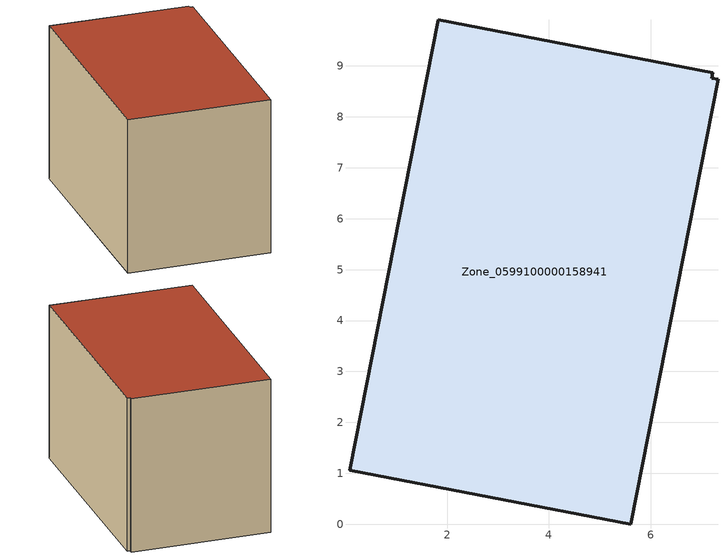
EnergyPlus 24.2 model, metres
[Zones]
Zone_0599100000158941
 floor ground (C_G): 7.2,8.76 7.32,8.74 5.61,0 0.09,1.06 1.82,9.91 7.22,8.87 z0
 wall outside (C_F): 1.82,9.91 0.09,1.06 5.61,0 7.32,8.74 7.2,8.76 7.22,8.87 1.82,9.91 z0:6.24
 roof outside (C_R): 7.22,8.87 1.82,9.91 0.09,1.06 5.61,0 7.32,8.74 7.2,8.76 z6.24
[BUILDING]
Pand.0599100000158941: North Axis=0; Terrain=City; Loads Convergence Tolerance Value=0.04; Temperature Convergence Tolerance Value=0.4; Solar Distribution=FullExterior; Maximum Number of Warmup Days=25; Minimum Number of Warmup Days=1
[Site:Location]
Rotterdam.The.Hague.AP_ZH_NLD Design_Conditions: Latitude=51.96; Longitude=4.45; Time Zone=1; Elevation=-4.5
[SITE:GROUNDTEMPERATURE:BUILDINGSURFACE]
18, 18, 18, 18, 18, 18, 18, 18, 18, 18, 18, 18
[MATERIAL] Thermal Absorptance=0.9; Solar Absorptance=0.7; Visible Absorptance=0.7
Name | Roughness | Thickness | Conductivity | Density | Specific Heat
G.TC.1946-1964 | MediumSmooth | 0.15 | 1 | 540 | 1210
F.TC.1946-1964 | Rough | 0.3 | 0.857143 | 1920 | 840
R.TC.1946-1964 | MediumRough | 0.2 | 0.235294 | 1500 | 1000
[CONSTRUCTION]
C_G: G.TC.1946-1964
C_F: F.TC.1946-1964
C_R: R.TC.1946-1964
[ZONE]
Zone_0599100000158941: Type=1; Multiplier=1; Ceiling Height=Autocalculate; Volume=Autocalculate; Floor Area=autocalculate; Part of Total Floor Area=Yes
[ZONEINFILTRATION:DESIGNFLOWRATE]
Infil_Zone_0599100000158941: Zone or ZoneList or Space or SpaceList=Zone_0599100000158941; Schedule=AlwaysOn; Design Flow Rate Calculation Method=Flow/Area; Flow Rate per Floor Area=0.003; Constant Term Coefficient=1; Temperature Term Coefficient=0; Velocity Term Coefficient=0; Velocity Squared Term Coefficient=0
[HVACTEMPLATE:ZONE:IDEALLOADSAIRSYSTEM]
Zone_0599100000158941: Maximum Heating Supply Air Temperature=50; Minimum Cooling Supply Air Temperature=13; Maximum Heating Supply Air Humidity Ratio=0.0156; Minimum Cooling Supply Air Humidity Ratio=0.0077; Heating Limit=NoLimit; Cooling Limit=NoLimit; Dehumidification Control Type=ConstantSensibleHeatRatio; Cooling Sensible Heat Ratio=0.7; Dehumidification Setpoint=60; Humidification Control Type=None; Humidification Setpoint=30; Outdoor Air Method=None; Outdoor Air Flow Rate per Person=0.00944; Outdoor Air Flow Rate per Zone Floor Area=0; Outdoor Air Flow Rate per Zone=0; Demand Controlled Ventilation Type=None; Outdoor Air Economizer Type=NoEconomizer; Heat Recovery Type=None; Sensible Heat Recovery Effectiveness=0.7; Latent Heat Recovery Effectiveness=0.65
[ZONECONTROL:THERMOSTAT]
ThermostatControl_Zone_0599100000158941: Zone or ZoneList=Zone_0599100000158941; Control Type Schedule=DualSetpointControlType; Control 1=Thermostat_Zone_0599100000158941; Temperature Difference Between Cutout And Setpoint=0
[THERMOSTATSETPOINT:DUALSETPOINT]
Thermostat_Zone_0599100000158941: Heating Setpoint Temperature Schedule=HeatingSetpoint_Zone_0599100000158941; Cooling Setpoint Temperature Schedule=CoolingSetpoint_Zone_0599100000158941
[SCHEDULE:COMPACT]
HeatingSetpoint_Zone_0599100000158941: Through: 12/31, For: AllDays, Until: 24:00, 21
CoolingSetpoint_Zone_0599100000158941: Through: 12/31, For: AllDays, Until: 24:00, 24
DualSetpointControlType: Through: 12/31, For: AllDays, Until: 24:00, 4
AlwaysOn: Through: 12/31, For: AllDays, Until: 24:00, 1
